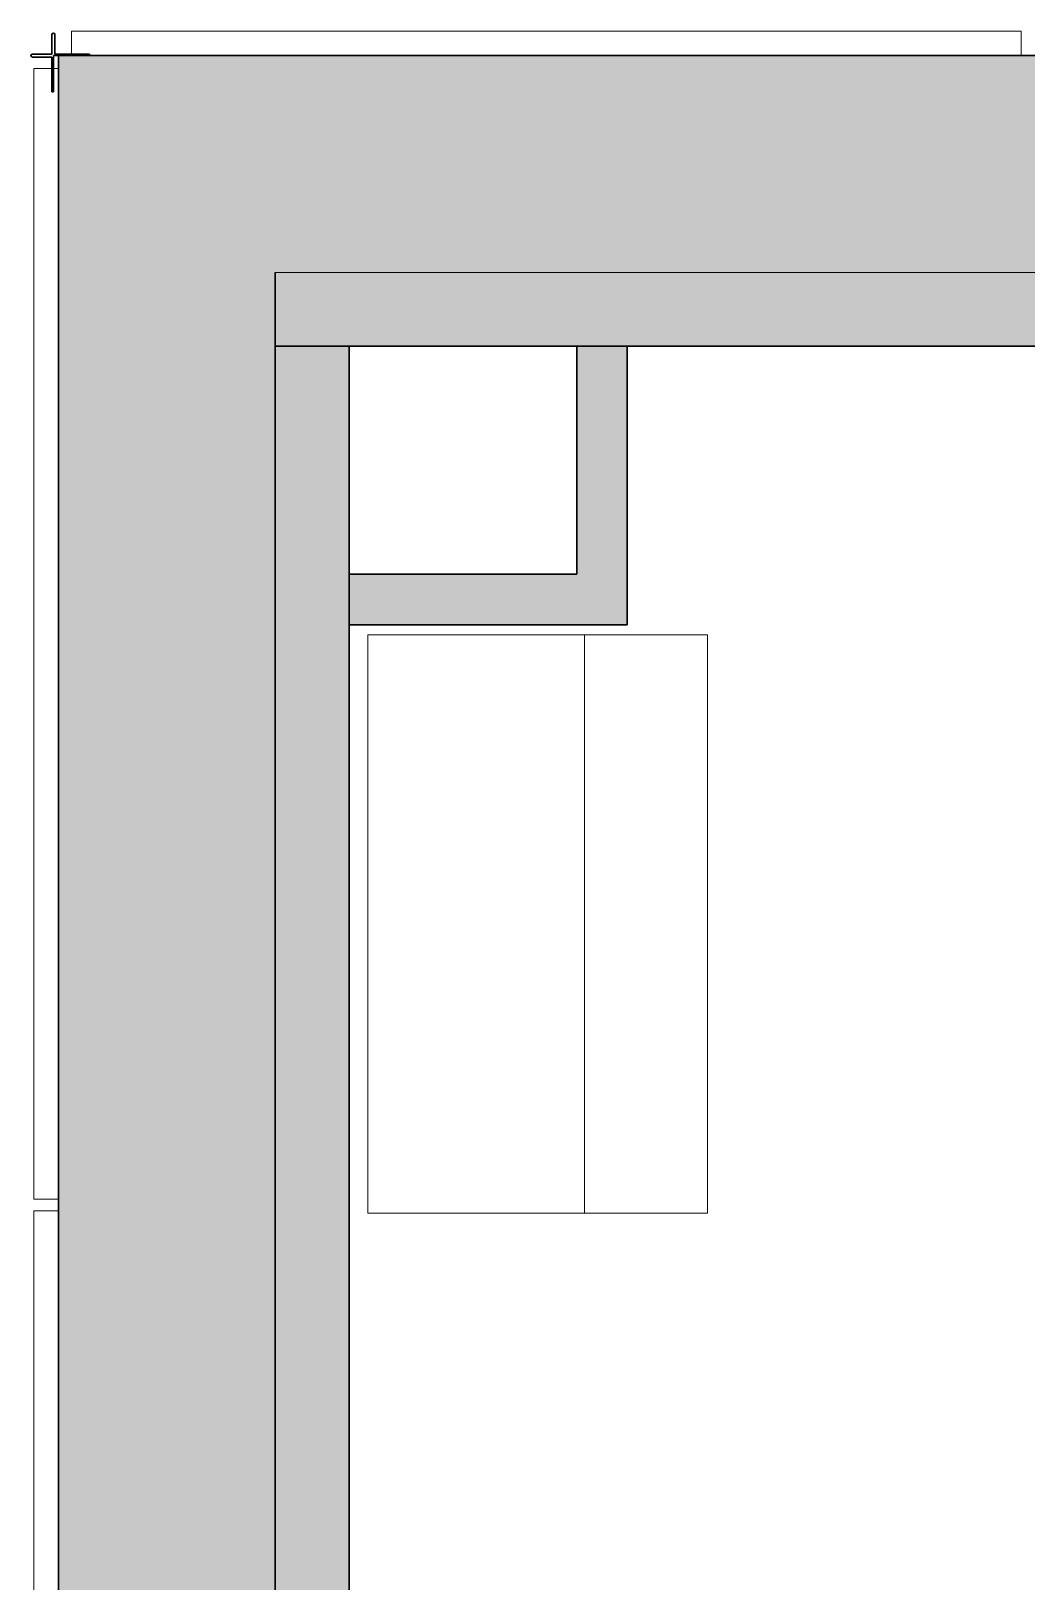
# Model space of a CAD drawing. Header units: millimetres. Extents: x 155927 to 295199, y -4084 to 97293.
# Drawn here: x 156423 to 157801, y 32536 to 34682 of the extents above; entities that cross this region are included whole.
import ezdxf

# ---------------------------------------------------------------- set-up
doc = ezdxf.new("R2010")
doc.units = ezdxf.units.MM
doc.header["$MEASUREMENT"] = 0
for name, color, linetype, lineweight in [('A-GLAZ-CURT', 7, 'CONTINUOUS', 9), ('A-WALL', 7, 'CONTINUOUS', 9), ('A-WALL-PATT', 7, 'CONTINUOUS', 9), ('I-FURN', 8, 'CONTINUOUS', 9), ('I-WALL', 7, 'CONTINUOUS', 9)]:
    doc.layers.add(name, color=color, linetype=linetype, lineweight=lineweight)

msp = doc.modelspace()

# ---------------------------------------------------------------- hatches: boundary and pattern name
at = {"layer": 'A-WALL-PATT'}
h = msp.add_hatch(color=256, dxfattribs=at)
h.paths.add_polyline_path([(156760.8, 9267.6), (156760.8, 13645.6), (156460.8, 13645.6), (156460.8, 9267.6)], flags=0)
h.paths.add_polyline_path([(156536.1, 14969.6), (156760.8, 14969.6), (156760.8, 16290.6), (156460.8, 16290.6), (156460.8, 14969.6)], flags=0)
h.paths.add_polyline_path([(156760.8, 25449.6), (156760.8, 26790.6), (156460.8, 26790.6), (156460.8, 25449.6), (156536.1, 25449.6)], flags=0)
h.paths.add_polyline_path([(156536.1, 28449.6), (156760.8, 28449.6), (156760.8, 34647.6), (156460.8, 34647.6), (156460.8, 28449.6)], flags=0)
h = msp.add_hatch(color=256, dxfattribs=at)
h.paths.add_polyline_path([(231130.8, 34347.6), (231130.8, 34647.6), (229692.8, 34647.6), (229692.8, 34347.6), (230840.8, 34347.6)], flags=0)
h.paths.add_polyline_path([(220908.8, 34347.6), (220908.8, 34647.6), (202317.8, 34647.6), (202317.8, 34347.6), (220172.3, 34347.6)], flags=0)
h.paths.add_polyline_path([(200283.7, 34347.6), (200283.7, 34647.6), (197292.8, 34647.6), (197292.8, 34347.6), (199760.7, 34347.6)], flags=0)
h.paths.add_polyline_path([(194558.8, 34347.6), (194558.8, 34647.6), (192442.8, 34647.6), (192442.8, 34437.6), (192417.8, 34437.6), (192417.8, 34347.6), (193757.3, 34347.6)], flags=0)
h.paths.add_polyline_path([(190808.8, 34347.6), (190808.8, 34437.6), (190783.8, 34437.6), (190783.8, 34647.6), (187318, 34647.6), (187318, 34347.6), (190783.8, 34347.6)], flags=0)
h.paths.add_polyline_path([(185283.8, 34347.6), (185283.8, 34647.6), (166692.8, 34647.6), (166692.8, 34347.6), (184151.8, 34347.6)], flags=0)
h.paths.add_polyline_path([(157908.8, 34347.6), (157908.8, 34647.6), (156760.8, 34647.6), (156760.8, 34347.6), (157736.8, 34347.6)], flags=0)
for points in [[(157908.8, 34245.6), (157908.8, 34347.6), (156760.8, 34347.6), (156760.8, 34245.6), (157736.8, 34245.6)], [(156760.8, 29907.6), (156862.8, 29907.6), (156862.8, 34245.6), (156760.8, 34245.6), (156760.8, 30111.4)], [(157247.8, 33860.3), (157247.8, 34245.6), (157177.8, 34245.6), (157177.8, 33860.3)], [(157177.8, 33860.3), (157177.8, 33930.3), (156862.8, 33930.3), (156862.8, 33860.3)]]:
    msp.add_hatch(color=256, dxfattribs=at).paths.add_polyline_path(points, flags=0)

# ---------------------------------------------------------------- linework, layer by layer
at = {"layer": 'A-GLAZ-CURT', "lineweight": 20}
for p, q in [((157792.8, 34681.6), (156478.8, 34681.6)), ((156478.8, 34681.6), (156478.8, 34647.6)), ((157792.8, 34647.6), (157792.8, 34681.6)), ((156426.8, 34629.6), (156426.8, 33065.6)), ((156460.8, 34629.6), (156426.8, 34629.6)), ((156460.8, 33065.6), (156460.8, 34629.6)), ((156478.8, 34647.6), (157792.8, 34647.6)), ((156426.8, 33065.6), (156460.8, 33065.6)), ((156426.8, 33049.6), (156426.8, 30065.6)), ((156460.8, 33049.6), (156426.8, 33049.6)), ((156460.8, 30065.6), (156460.8, 33049.6))]:
    msp.add_line(p, q, dxfattribs=at)
at = {"layer": 'A-WALL', "lineweight": 30}
for p, q in [((156451.8, 34676.6), (156451.8, 34649.6)), ((156455.8, 34649.6), (156455.8, 34676.6)), ((156451.8, 34649.6), (156424.8, 34649.6)), ((156503.8, 34649.6), (156455.8, 34649.6)), ((156503.8, 34647.6), (156503.8, 34649.6)), ((156424.8, 34645.6), (156451.8, 34645.6)), ((156451.8, 34645.6), (156451.8, 34597.6)), ((156453.8, 34597.6), (156453.8, 34647.6)), ((156453.8, 34647.6), (156503.8, 34647.6)), ((156460.8, 34647.6), (156460.8, 28449.6)), ((156760.8, 34647.6), (156460.8, 34647.6)), ((157908.8, 34647.6), (156760.8, 34647.6)), ((156451.8, 34597.6), (156453.8, 34597.6)), ((156760.8, 29907.6), (156760.8, 34347.6))]:
    msp.add_line(p, q, dxfattribs=at)
at = {"layer": 'A-WALL'}
msp.add_line((156760.8, 34347.6), (157908.8, 34347.6), dxfattribs=at)
at = {"layer": 'A-WALL', "lineweight": 30}
for centre, start, end in [((156453.8, 34676.6), 0, 180), ((156424.8, 34647.6), 90, 270)]:
    msp.add_arc(centre, 2, start, end, dxfattribs=at)
at = {"layer": 'I-FURN'}
for p, q in [((156888.7, 33846.5), (156888.7, 33046.5)), ((157188.7, 33846.5), (156888.7, 33846.5)), ((157188.7, 33046.5), (157188.7, 33846.5)), ((157358.7, 33846.5), (157188.7, 33846.5)), ((157358.7, 33046.5), (157358.7, 33846.5)), ((156888.7, 33046.5), (157188.7, 33046.5)), ((157188.7, 33046.5), (157358.7, 33046.5))]:
    msp.add_line(p, q, dxfattribs=at)
at = {"layer": 'I-WALL'}
msp.add_line((157908.8, 34347.6), (156760.8, 34347.6), dxfattribs=at)
at = {"layer": 'I-WALL', "lineweight": 30}
for p, q in [((156760.8, 34347.6), (156760.8, 34245.6)), ((156760.8, 34245.6), (157908.8, 34245.6)), ((156760.8, 34245.6), (156760.8, 29907.6)), ((156862.8, 34245.6), (156760.8, 34245.6)), ((156862.8, 29907.6), (156862.8, 34245.6)), ((157247.8, 34245.6), (157177.8, 34245.6)), ((157177.8, 34245.6), (157177.8, 33930.3)), ((157247.8, 33860.3), (157247.8, 34245.6)), ((157177.8, 33930.3), (156862.8, 33930.3)), ((156862.8, 33930.3), (156862.8, 33860.3)), ((156862.8, 33860.3), (157177.8, 33860.3)), ((157177.8, 33860.3), (157247.8, 33860.3))]:
    msp.add_line(p, q, dxfattribs=at)

doc.saveas('drawing.dxf')
